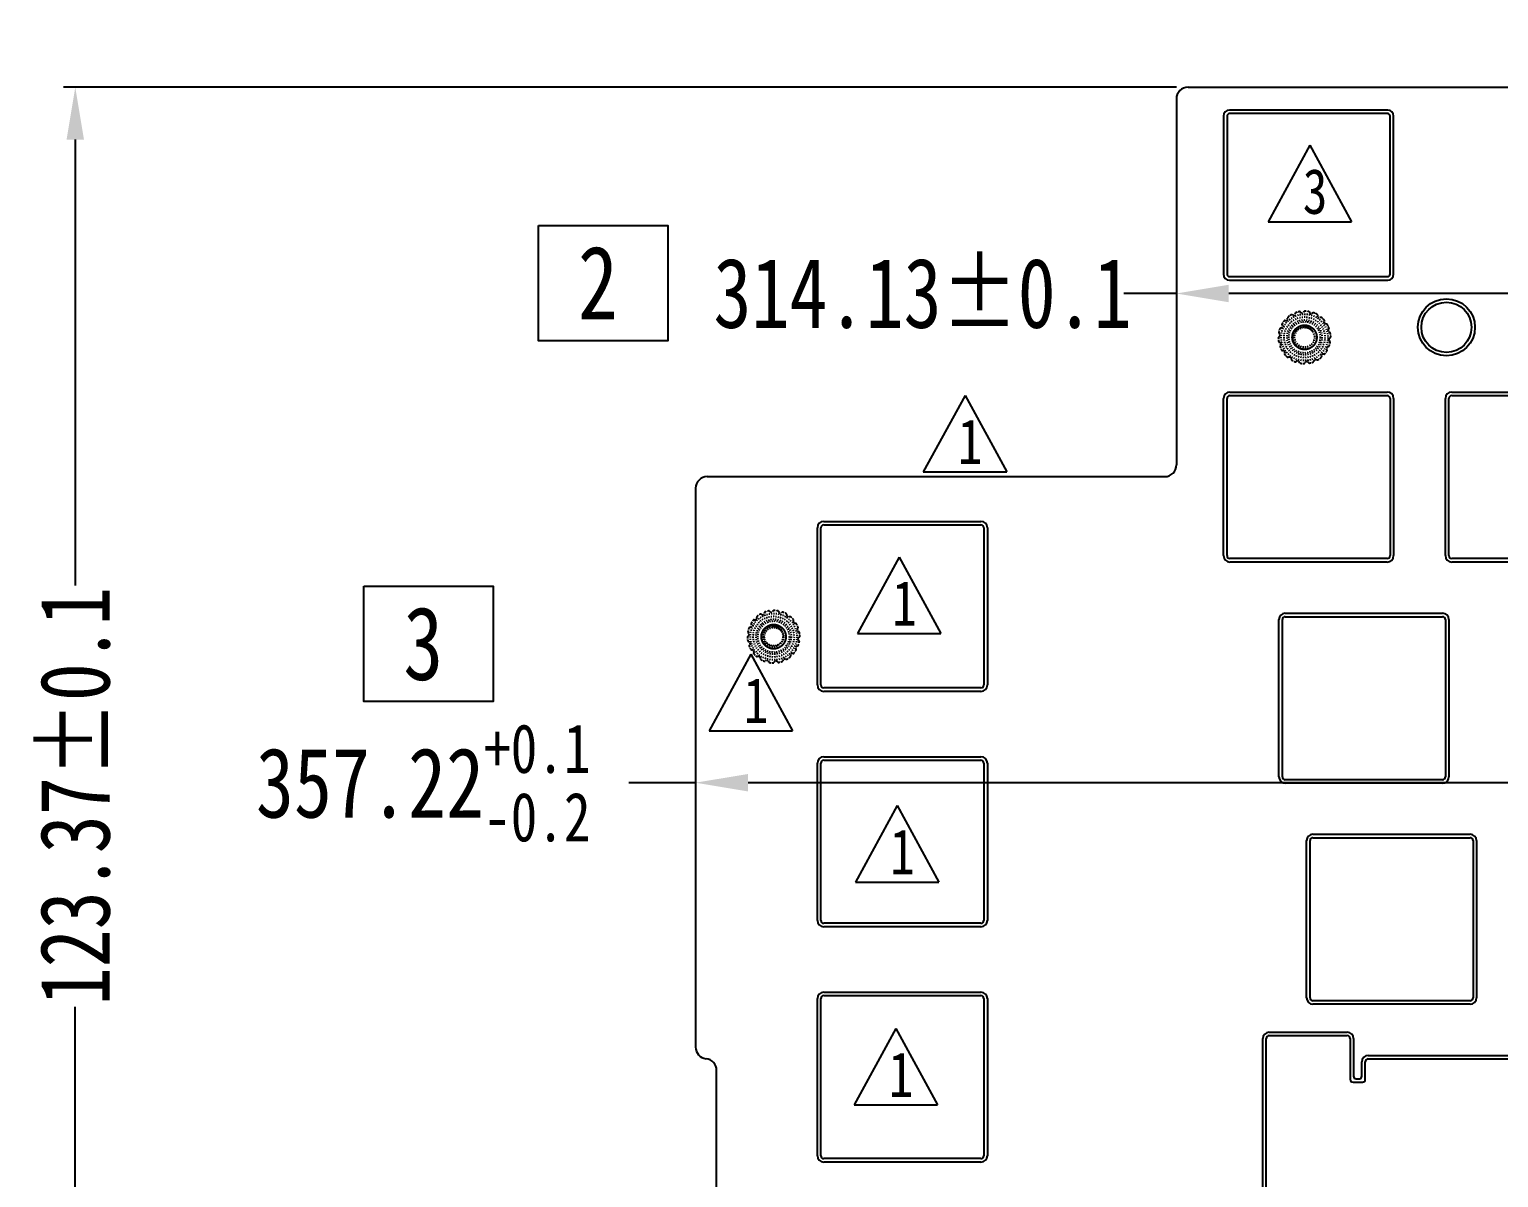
# Model space of a CAD drawing. Header units: inches. Extents: x 87 to 1202, y -45 to 350.
# Drawn here: x 150.3 to 276.5, y 173 to 271.6 of the extents above; entities that cross this region are included whole.
import ezdxf

# ---------------------------------------------------------------- set-up
doc = ezdxf.new("R2010")
doc.units = ezdxf.units.IN
doc.header["$LTSCALE"] = 0.909449
doc.header["$MEASUREMENT"] = 0
doc.header["$PDMODE"] = 3
doc.header["$PDSIZE"] = 0.3125
doc.linetypes.add('HIDDEN', pattern=[0.2, 0.1, -0.1])
doc.linetypes.add('PHANTOM', pattern=[0.8, 0.45, -0.05, 0.1, -0.05, 0.1, -0.05])
doc.layers.get('0').update_dxf_attribs({"linetype": 'CONTINUOUS'})
doc.layers.get('Defpoints').update_dxf_attribs({"linetype": 'CONTINUOUS'})
doc.layers.add('DEFAULT_2', color=8, linetype='HIDDEN')
doc.layers.add('DEFAULT_3', color=7, linetype='PHANTOM')
doc.styles.get("Standard").update_dxf_attribs({"font": 'txt', "width": 0.8})
doc.dimstyles.get("Standard").update_dxf_attribs({"dimtxt": 6, "dimasz": 4.5, "dimexe": 1, "dimexo": 1, "dimgap": 0.09, "dimtad": 0, "dimzin": 1, "dimdsep": 46, "dimtxsty": 'STANDARD', "dimcen": 0.09, "dimclrd": 5, "dimclre": 5, "dimclrt": 1, "dimadec": 0, "dimazin": 0, "dimtp": 0.01, "dimtm": 0.01, "dimtfac": 1, "dimtofl": 0, "dimtmove": 0, "dimatfit": 3, "dimfxl": 1, "dimtolj": 1, "dimtzin": 4, "dimarcsym": 0})

# ---------------------------------------------------------------- blocks, each defined once
blk = doc.blocks.new('*D17')
at = {"layer": 'DEFAULT_3', "color": 3, "linetype": 'ByBlock', "lineweight": -2}
for p, q in [((562.93, 269.85), (562.93, 247.96)), ((248.79, 248.96), (244.29, 248.96)), ((558.43, 248.96), (253.29, 248.96))]:
    blk.add_line(p, q, dxfattribs=at)
at = {"layer": 'DEFAULT_3', "color": 3, "linetype": 'ByBlock'}
for points in [[(253.29, 249.71), (253.29, 248.21), (248.79, 248.96)], [(558.43, 249.71), (558.43, 248.21), (562.93, 248.96)]]:
    blk.add_solid(points, dxfattribs=at)
at = {"layer": 'Defpoints', "color": 0, "linetype": 'ByBlock'}
for p in [(562.93, 270.85), (248.79, 248.96), (562.93, 248.96)]:
    blk.add_point(p, dxfattribs=at)
at = {"layer": 'DEFAULT_3', "color": 3, "linetype": 'ByBlock', "insert": (227, 248.96), "char_height": 6, "attachment_point": 5}
blk.add_mtext('\\A1;314.13%%P0.1', dxfattribs=at)
blk = doc.blocks.new('*D18')
at = {"layer": 'DEFAULT_3', "color": 3, "linetype": 'ByBlock', "lineweight": -2}
for p, q in [((207.51, 206.94), (201.77, 206.94)), ((560.23, 206.94), (212.01, 206.94)), ((207.51, 206.73), (207.51, 205.94)), ((564.73, 206.23), (564.73, 205.94))]:
    blk.add_line(p, q, dxfattribs=at)
at = {"layer": 'DEFAULT_3', "color": 3, "linetype": 'ByBlock'}
for points in [[(212.01, 207.69), (212.01, 206.19), (207.51, 206.94)], [(560.23, 207.69), (560.23, 206.19), (564.73, 206.94)]]:
    blk.add_solid(points, dxfattribs=at)
at = {"layer": 'Defpoints', "color": 0, "linetype": 'ByBlock'}
for p in [(207.51, 207.73), (564.73, 207.23), (564.73, 206.94)]:
    blk.add_point(p, dxfattribs=at)
at = {"layer": 'DEFAULT_3', "color": 3, "linetype": 'ByBlock', "insert": (184.12, 206.94), "char_height": 6, "attachment_point": 5}
blk.add_mtext('\\A1;357.22{\\H0.7x;\\S+0.1^ -0.2;}', dxfattribs=at)
blk = doc.blocks.new('*D20')
at = {"layer": 'DEFAULT_3', "color": 3, "linetype": 'ByBlock', "lineweight": -2}
for p, q in [((248.79, 266.68), (153.24, 266.68)), ((154.24, 262.18), (154.24, 223.87)), ((154.24, 147.81), (154.24, 187.69)), ((249.79, 143.31), (153.24, 143.31))]:
    blk.add_line(p, q, dxfattribs=at)
at = {"layer": 'DEFAULT_3', "color": 3, "linetype": 'ByBlock'}
for points in [[(153.49, 262.18), (154.99, 262.18), (154.24, 266.68)], [(153.49, 147.81), (154.99, 147.81), (154.24, 143.31)]]:
    blk.add_solid(points, dxfattribs=at)
at = {"layer": 'Defpoints', "color": 0, "linetype": 'ByBlock'}
for p in [(249.79, 266.68), (154.24, 143.31), (250.79, 143.31)]:
    blk.add_point(p, dxfattribs=at)
at = {"layer": 'DEFAULT_3', "color": 3, "linetype": 'ByBlock', "insert": (154.24, 205.78), "char_height": 6, "attachment_point": 5, "rotation": 90}
blk.add_mtext('\\A1;123.37%%P0.1', dxfattribs=at)
blk = doc.blocks.new('*D24')
at = {"layer": 'DEFAULT_3', "color": 3, "linetype": 'ByBlock', "lineweight": -2}
for p, q in [((314.93, 283.94), (310.43, 283.94)), ((314.93, 265.16), (314.93, 284.94)), ((324.43, 283.94), (319.43, 283.94)), ((328.93, 265.16), (328.93, 284.94))]:
    blk.add_line(p, q, dxfattribs=at)
at = {"layer": 'DEFAULT_3', "color": 3, "linetype": 'ByBlock'}
for points in [[(319.43, 284.69), (319.43, 283.19), (314.93, 283.94)], [(324.43, 284.69), (324.43, 283.19), (328.93, 283.94)]]:
    blk.add_solid(points, dxfattribs=at)
at = {"layer": 'Defpoints', "color": 0, "linetype": 'ByBlock'}
for p in [(328.93, 283.94), (314.93, 264.16), (328.93, 264.16)]:
    blk.add_point(p, dxfattribs=at)
at = {"layer": 'DEFAULT_3', "color": 3, "linetype": 'ByBlock', "insert": (295.38, 283.94), "char_height": 6, "attachment_point": 5}
blk.add_mtext('\\A1;14.00{\\H0.7x;\\S+0.05^ -0;}', dxfattribs=at)

msp = doc.modelspace()

# ---------------------------------------------------------------- linework, layer by layer
at = {"color": 7, "linetype": 'Continuous'}
for p, q in [((249.794, 266.68), (283.608, 266.68)), ((248.794, 265.68), (248.794, 234.233)), ((252.84, 226.446), (252.84, 239.946)), ((253.14, 226.446), (253.14, 239.946)), ((253.39, 240.496), (266.89, 240.496)), ((253.39, 240.196), (266.89, 240.196)), ((267.14, 239.946), (267.14, 226.446)), ((267.44, 239.946), (267.44, 226.446)), ((271.89, 226.446), (271.89, 239.946)), ((272.19, 226.446), (272.19, 239.946)), ((272.44, 240.496), (285.94, 240.496)), ((272.44, 240.196), (285.94, 240.196)), ((207.507, 232.233), (207.507, 184.227)), ((208.507, 233.233), (247.794, 233.233)), ((217.961, 215.337), (217.961, 228.837)), ((218.261, 215.337), (218.261, 228.837)), ((218.511, 229.387), (232.011, 229.387)), ((218.511, 229.087), (232.011, 229.087)), ((232.261, 228.837), (232.261, 215.337)), ((232.561, 228.837), (232.561, 215.337)), ((266.89, 226.196), (253.39, 226.196)), ((266.89, 225.896), (253.39, 225.896)), ((285.94, 226.196), (272.44, 226.196)), ((285.94, 225.896), (272.44, 225.896)), ((257.59, 207.446), (257.59, 220.946)), ((257.89, 207.446), (257.89, 220.946)), ((258.14, 221.496), (271.64, 221.496)), ((258.14, 221.196), (271.64, 221.196)), ((271.89, 220.946), (271.89, 207.446)), ((272.19, 220.946), (272.19, 207.446)), ((232.011, 215.087), (218.511, 215.087)), ((232.011, 214.787), (218.511, 214.787)), ((217.961, 195.117), (217.961, 208.617)), ((218.261, 195.117), (218.261, 208.617)), ((218.511, 209.167), (232.011, 209.167)), ((218.511, 208.867), (232.011, 208.867)), ((232.261, 208.617), (232.261, 195.117)), ((232.561, 208.617), (232.561, 195.117)), ((271.64, 207.196), (258.14, 207.196)), ((271.64, 206.896), (258.14, 206.896)), ((259.965, 188.461), (259.965, 201.961)), ((260.265, 188.461), (260.265, 201.961)), ((260.515, 202.511), (274.015, 202.511)), ((260.515, 202.211), (274.015, 202.211)), ((274.265, 201.961), (274.265, 188.461)), ((274.565, 201.961), (274.565, 188.461)), ((232.011, 194.867), (218.511, 194.867)), ((232.011, 194.567), (218.511, 194.567)), ((217.961, 174.897), (217.961, 188.397)), ((218.261, 174.897), (218.261, 188.397)), ((218.511, 188.947), (232.011, 188.947)), ((218.511, 188.647), (232.011, 188.647)), ((232.261, 188.397), (232.261, 174.897)), ((232.561, 188.397), (232.561, 174.897)), ((274.015, 188.211), (260.515, 188.211)), ((274.015, 187.911), (260.515, 187.911)), ((256.761, 185.511), (263.461, 185.511)), ((256.211, 167.461), (256.211, 184.961)), ((256.511, 167.461), (256.511, 184.961)), ((256.761, 185.211), (263.461, 185.211)), ((263.711, 184.961), (263.711, 181.461)), ((264.011, 184.961), (264.011, 181.724)), ((264.715, 181.724), (264.715, 182.961)), ((265.015, 181.461), (265.015, 182.961)), ((265.265, 183.511), (278.765, 183.511)), ((265.265, 183.211), (278.765, 183.211)), ((209.307, 147.841), (209.307, 182.237)), ((263.961, 181.211), (264.765, 181.211)), ((264.223, 181.511), (264.503, 181.511)), ((232.011, 174.647), (218.511, 174.647)), ((232.011, 174.347), (218.511, 174.347))]:
    msp.add_line(p, q, dxfattribs=at)
at = {"color": 1, "linetype": 'Continuous'}
for p, q in [((252.84, 264.21), (252.84, 250.61)), ((253.14, 264.21), (253.14, 250.61)), ((266.94, 264.71), (253.34, 264.71)), ((266.94, 264.41), (253.34, 264.41)), ((267.14, 250.61), (267.14, 264.21)), ((267.44, 250.61), (267.44, 264.21)), ((253.34, 250.41), (266.94, 250.41)), ((253.34, 250.11), (266.94, 250.11))]:
    msp.add_line(p, q, dxfattribs=at)
for p, q in [((260.258, 261.707), (256.68, 255.131)), ((260.258, 261.707), (263.837, 255.131)), ((256.68, 255.131), (263.837, 255.131)), ((230.64, 240.209), (227.061, 233.633)), ((230.64, 240.209), (234.218, 233.633)), ((227.061, 233.633), (234.218, 233.633)), ((225, 226.322), (221.421, 219.745)), ((225, 226.322), (228.578, 219.745)), ((221.421, 219.745), (228.578, 219.745)), ((212.251, 217.973), (208.672, 211.397)), ((212.251, 217.973), (215.829, 211.397)), ((208.672, 211.397), (215.829, 211.397)), ((224.814, 204.985), (221.236, 198.409)), ((224.814, 204.985), (228.392, 198.409)), ((221.236, 198.409), (228.392, 198.409)), ((224.691, 185.84), (221.112, 179.264)), ((224.691, 185.84), (228.269, 179.264)), ((221.112, 179.264), (228.269, 179.264))]:
    msp.add_line(p, q)
for points in [[(194.016, 254.8), (205.109, 254.8), (205.109, 244.905), (194.016, 244.905)], [(179.026, 223.816), (190.119, 223.816), (190.119, 213.921), (179.026, 213.921)]]:
    msp.add_lwpolyline(points, close=True)
at = {"color": 7, "linetype": 'Continuous'}
for radius in [2.45, 2.15]:
    msp.add_circle((271.976, 246.057), radius, dxfattribs=at)
for centre, radius, start, end in [((249.794, 265.68), 1, 90, 180), ((253.39, 239.946), 0.55, 90, 180), ((253.39, 239.946), 0.25, 90, 180), ((266.89, 239.946), 0.55, 0, 90), ((266.89, 239.946), 0.25, 0, 90), ((272.44, 239.946), 0.55, 90, 180), ((272.44, 239.946), 0.25, 90, 180), ((247.794, 234.233), 1, 270, 0), ((208.507, 232.233), 1, 90, 180), ((218.511, 228.837), 0.55, 90, 180), ((218.511, 228.837), 0.25, 90, 180), ((232.011, 228.837), 0.55, 0, 90), ((232.011, 228.837), 0.25, 0, 90), ((253.39, 226.446), 0.55, 180, 270), ((253.39, 226.446), 0.25, 180, 270), ((266.89, 226.446), 0.55, 270, 0), ((266.89, 226.446), 0.25, 270, 0), ((272.44, 226.446), 0.55, 180, 270), ((272.44, 226.446), 0.25, 180, 270), ((258.14, 220.946), 0.55, 90, 180), ((258.14, 220.946), 0.25, 90, 180), ((271.64, 220.946), 0.55, 0, 90), ((271.64, 220.946), 0.25, 0, 90), ((218.511, 215.337), 0.55, 180, 270), ((218.511, 215.337), 0.25, 180, 270), ((232.011, 215.337), 0.55, 270, 0), ((232.011, 215.337), 0.25, 270, 0), ((218.511, 208.617), 0.55, 90, 180), ((218.511, 208.617), 0.25, 90, 180), ((232.011, 208.617), 0.55, 0, 90), ((232.011, 208.617), 0.25, 0, 90), ((258.14, 207.446), 0.55, 180, 270), ((258.14, 207.446), 0.25, 180, 270), ((271.64, 207.446), 0.55, 270, 0), ((271.64, 207.446), 0.25, 270, 0), ((260.515, 201.961), 0.55, 90, 180), ((260.515, 201.961), 0.25, 90, 180), ((274.015, 201.961), 0.55, 0, 90), ((274.015, 201.961), 0.25, 0, 90), ((218.511, 195.117), 0.55, 180, 270), ((218.511, 195.117), 0.25, 180, 270), ((232.011, 195.117), 0.55, 270, 0), ((232.011, 195.117), 0.25, 270, 0), ((218.511, 188.397), 0.55, 90, 180), ((218.511, 188.397), 0.25, 90, 180), ((232.011, 188.397), 0.55, 0, 90), ((232.011, 188.397), 0.25, 0, 90), ((260.515, 188.461), 0.55, 180, 270), ((260.515, 188.461), 0.25, 180, 270), ((274.015, 188.461), 0.55, 270, 0), ((274.015, 188.461), 0.25, 270, 0), ((256.761, 184.961), 0.55, 90, 180), ((263.461, 184.961), 0.55, 0, 90), ((208.507, 184.227), 1, 180, 264.26083), ((256.761, 184.961), 0.25, 90, 180), ((263.461, 184.961), 0.25, 0, 90), ((208.307, 182.237), 1, 0, 84.26083), ((265.265, 182.961), 0.55, 90, 180), ((265.265, 182.961), 0.25, 90, 180), ((263.961, 181.461), 0.25, 180, 270), ((264.765, 181.461), 0.25, 270, 0), ((218.511, 174.897), 0.55, 180, 270), ((218.511, 174.897), 0.25, 180, 270), ((232.011, 174.897), 0.55, 270, 0), ((232.011, 174.897), 0.25, 270, 0)]:
    msp.add_arc(centre, radius, start, end, dxfattribs=at)
at = {"color": 1, "linetype": 'Continuous'}
for centre, radius, start, end in [((253.34, 264.21), 0.5, 90, 180), ((253.34, 264.21), 0.2, 90, 180), ((266.94, 264.21), 0.5, 0, 90), ((266.94, 264.21), 0.2, 0, 90), ((253.34, 250.61), 0.5, 180, 270), ((253.34, 250.61), 0.2, 180, 270), ((266.94, 250.61), 0.5, 270, 0), ((266.94, 250.61), 0.2, 270, 0)]:
    msp.add_arc(centre, radius, start, end, dxfattribs=at)
at = {"color": 7, "linetype": 'Continuous'}
for centre, major_axis in [((264.435, 181.936), (-0.367, -0.367)), ((264.291, 181.936), (0.367, -0.367))]:
    msp.add_ellipse(centre, major_axis=major_axis, ratio=0.5773503, start_param=5.7595865, end_param=6.8067841, dxfattribs=at)
at = {"layer": 'DEFAULT_2', "color": 8, "linetype": 'HIDDEN'}
for p, q in [((259.54, 247.3), (259.433, 247.388)), ((259.764, 247.411), (259.679, 247.313)), ((260.275, 247.26), (260.205, 247.379)), ((260.523, 247.288), (260.41, 247.224)), ((257.845, 246.028), (257.716, 245.98)), ((257.861, 246.277), (257.904, 246.155)), ((258.117, 246.643), (258.247, 246.645)), ((258.346, 246.744), (258.347, 246.873)), ((258.836, 247.087), (258.706, 247.132)), ((259.008, 247.267), (258.962, 247.146)), ((259.794, 246.046), (259.794, 246.244)), ((260.952, 246.972), (260.926, 247.107)), ((261.194, 246.912), (261.066, 246.891)), ((261.489, 246.469), (261.511, 246.604)), ((261.697, 246.33), (261.569, 246.354)), ((257.678, 245.311), (257.574, 245.222)), ((257.608, 245.551), (257.69, 245.451)), ((257.73, 244.716), (257.618, 244.782)), ((261.822, 245.812), (261.889, 245.932)), ((261.97, 245.611), (261.858, 245.677)), ((261.898, 244.942), (261.98, 244.842)), ((261.91, 245.081), (262.015, 245.171)), ((257.766, 244.581), (257.699, 244.461)), ((258.019, 244.039), (257.891, 244.063)), ((258.099, 243.924), (258.077, 243.789)), ((258.522, 243.501), (258.394, 243.48)), ((261.242, 243.649), (261.241, 243.519)), ((261.471, 243.75), (261.341, 243.748)), ((261.684, 244.238), (261.727, 244.115)), ((261.743, 244.364), (261.872, 244.413)), ((258.636, 243.421), (258.662, 243.286)), ((259.178, 243.168), (259.065, 243.105)), ((259.313, 243.132), (259.383, 243.014)), ((259.909, 243.08), (259.824, 242.982)), ((260.048, 243.092), (260.155, 243.005)), ((260.626, 243.247), (260.58, 243.126)), ((260.753, 243.306), (260.882, 243.261)), ((212.53, 220.93), (212.66, 220.932)), ((212.759, 221.03), (212.761, 221.16)), ((213.249, 221.373), (213.119, 221.419)), ((213.421, 221.554), (213.376, 221.433)), ((213.953, 221.587), (213.847, 221.674)), ((214.177, 221.698), (214.092, 221.599)), ((214.688, 221.547), (214.618, 221.666)), ((214.936, 221.575), (214.823, 221.511)), ((215.365, 221.258), (215.34, 221.394)), ((215.608, 221.199), (215.48, 221.178)), ((215.902, 220.755), (215.925, 220.891)), ((212.091, 219.598), (211.987, 219.509)), ((212.021, 219.838), (212.103, 219.737)), ((212.258, 220.315), (212.129, 220.267)), ((212.274, 220.564), (212.317, 220.442)), ((214.207, 220.333), (214.207, 220.531)), ((216.11, 220.617), (215.983, 220.641)), ((216.235, 220.099), (216.303, 220.219)), ((216.383, 219.898), (216.271, 219.964)), ((212.143, 219.003), (212.032, 219.069)), ((212.179, 218.868), (212.112, 218.748)), ((212.432, 218.326), (212.305, 218.35)), ((216.098, 218.525), (216.141, 218.402)), ((216.157, 218.651), (216.285, 218.7)), ((216.311, 219.229), (216.394, 219.129)), ((216.324, 219.368), (216.428, 219.458)), ((212.512, 218.211), (212.49, 218.075)), ((212.935, 217.788), (212.807, 217.767)), ((213.05, 217.708), (213.075, 217.573)), ((213.592, 217.455), (213.478, 217.392)), ((213.727, 217.419), (213.797, 217.301)), ((214.322, 217.367), (214.238, 217.269)), ((214.462, 217.379), (214.568, 217.292)), ((215.039, 217.534), (214.993, 217.412)), ((215.166, 217.593), (215.296, 217.548)), ((215.656, 217.936), (215.654, 217.806)), ((215.884, 218.036), (215.755, 218.035))]:
    msp.add_line(p, q, dxfattribs=at)
for centre, radius in [((259.794, 245.196), 2), ((259.794, 245.196), 1.75), ((259.794, 245.196), 1.5), ((259.794, 245.196), 1.35), ((259.794, 245.196), 0.85), ((214.207, 219.483), 2), ((214.207, 219.483), 1.75), ((214.207, 219.483), 1.5), ((214.207, 219.483), 1.5), ((214.207, 219.483), 1.35), ((214.207, 219.483), 0.85), ((214.207, 219.483), 0.8)]:
    msp.add_circle(centre, radius, dxfattribs=at)
for centre, radius, start, end in [((259.102, 247.232), 0.1, 108.78772, 159.31073), ((259.794, 245.196), 2.25, 101.21228, 108.78772), ((259.376, 247.305), 0.1, 50.68927, 101.21228), ((259.603, 247.378), 0.1, 230.68927, 319.31073), ((259.84, 247.346), 0.1, 88.78772, 139.31073), ((259.794, 245.196), 2.25, 81.21228, 88.78772), ((260.122, 247.321), 0.1, 30.68927, 81.21228), ((260.572, 247.201), 0.1, 68.78772, 119.31073), ((259.794, 245.196), 2.25, 61.21228, 68.78772), ((257.809, 246.122), 0.1, 290.68927, 19.31073), ((257.955, 246.311), 0.1, 148.78772, 199.31073), ((259.794, 245.196), 2.25, 141.21228, 148.78772), ((258.118, 246.543), 0.1, 90.68927, 141.21228), ((258.246, 246.745), 0.1, 270.68927, 359.31073), ((258.447, 246.872), 0.1, 128.78772, 179.31073), ((259.794, 245.196), 2.25, 121.21228, 128.78772), ((258.68, 247.035), 0.1, 70.68927, 121.21228), ((258.869, 247.181), 0.1, 250.68927, 339.31073), ((260.361, 247.312), 0.1, 210.68927, 299.31073), ((260.829, 247.081), 0.1, 10.68927, 61.21228), ((261.05, 246.99), 0.1, 190.68927, 279.31073), ((261.211, 246.814), 0.1, 48.78772, 99.31073), ((259.794, 245.196), 2.25, 41.21228, 48.78772), ((261.411, 246.613), 0.1, 350.68927, 41.21228), ((261.588, 246.452), 0.1, 170.68927, 259.31073), ((261.678, 246.232), 0.1, 28.78772, 79.31073), ((259.794, 245.196), 2.25, 21.21228, 28.78772), ((257.645, 245.151), 0.1, 130.68927, 181.21228), ((259.794, 245.196), 2.25, 181.21228, 188.78772), ((257.669, 244.868), 0.1, 188.78772, 239.31073), ((257.685, 245.614), 0.1, 168.78772, 219.31073), ((259.794, 245.196), 2.25, 161.21228, 168.78772), ((257.759, 245.889), 0.1, 110.68927, 161.21228), ((257.613, 245.387), 0.1, 310.68927, 39.31073), ((261.909, 245.763), 0.1, 150.68927, 239.31073), ((261.975, 245.006), 0.1, 130.68927, 219.31073), ((261.798, 245.974), 0.1, 330.68927, 21.21228), ((259.794, 245.196), 2.25, 341.21228, 348.78772), ((261.919, 245.525), 0.1, 8.78772, 59.31073), ((261.903, 244.778), 0.1, 348.78772, 39.31073), ((261.944, 245.242), 0.1, 310.68927, 1.21228), ((259.794, 245.196), 2.25, 1.21228, 8.78772), ((257.79, 244.418), 0.1, 150.68927, 201.21228), ((259.794, 245.196), 2.25, 201.21228, 208.78772), ((257.679, 244.63), 0.1, 330.68927, 59.31073), ((257.91, 244.161), 0.1, 208.78772, 259.31073), ((258, 243.94), 0.1, 350.68927, 79.31073), ((258.177, 243.78), 0.1, 170.68927, 221.21228), ((259.794, 245.196), 2.25, 221.21228, 228.78772), ((258.377, 243.579), 0.1, 228.78772, 279.31073), ((258.538, 243.403), 0.1, 10.68927, 99.31073), ((261.141, 243.521), 0.1, 308.78772, 359.31073), ((261.342, 243.648), 0.1, 90.68927, 179.31073), ((261.47, 243.85), 0.1, 270.68927, 321.21228), ((259.794, 245.196), 2.25, 321.21228, 328.78772), ((261.779, 244.271), 0.1, 110.68927, 199.31073), ((261.633, 244.082), 0.1, 328.78772, 19.31073), ((261.829, 244.504), 0.1, 290.68927, 341.21228), ((258.759, 243.312), 0.1, 190.68927, 241.21228), ((259.794, 245.196), 2.25, 241.21228, 248.78772), ((259.016, 243.192), 0.1, 248.78772, 299.31073), ((259.227, 243.081), 0.1, 30.68927, 119.31073), ((259.466, 243.072), 0.1, 210.68927, 261.21228), ((259.794, 245.196), 2.25, 261.21228, 268.78772), ((259.749, 243.047), 0.1, 268.78772, 319.31073), ((259.985, 243.015), 0.1, 50.68927, 139.31073), ((260.212, 243.087), 0.1, 230.68927, 281.21228), ((259.794, 245.196), 2.25, 281.21228, 288.78772), ((260.486, 243.161), 0.1, 288.78772, 339.31073), ((260.719, 243.212), 0.1, 70.68927, 159.31073), ((260.908, 243.358), 0.1, 250.68927, 301.21228), ((259.794, 245.196), 2.25, 301.21228, 308.78772), ((214.207, 219.483), 2.25, 141.21228, 148.78772), ((212.532, 220.83), 0.1, 90.68927, 141.21228), ((212.659, 221.032), 0.1, 270.68927, 359.31073), ((212.861, 221.159), 0.1, 128.78772, 179.31073), ((214.207, 219.483), 2.25, 121.21228, 128.78772), ((213.093, 221.322), 0.1, 70.68927, 121.21228), ((213.282, 221.468), 0.1, 250.68927, 339.31073), ((213.515, 221.519), 0.1, 108.78772, 159.31073), ((214.207, 219.483), 2.25, 101.21228, 108.78772), ((213.789, 221.592), 0.1, 50.68927, 101.21228), ((214.017, 221.665), 0.1, 230.68927, 319.31073), ((214.253, 221.633), 0.1, 88.78772, 139.31073), ((214.207, 219.483), 2.25, 81.21228, 88.78772), ((214.536, 221.608), 0.1, 30.68927, 81.21228), ((214.774, 221.598), 0.1, 210.68927, 299.31073), ((214.985, 221.488), 0.1, 68.78772, 119.31073), ((214.207, 219.483), 2.25, 61.21228, 68.78772), ((215.243, 221.368), 0.1, 10.68927, 61.21228), ((215.463, 221.277), 0.1, 190.68927, 279.31073), ((215.624, 221.101), 0.1, 48.78772, 99.31073), ((214.207, 219.483), 2.25, 41.21228, 48.78772), ((215.825, 220.9), 0.1, 350.68927, 41.21228), ((212.098, 219.901), 0.1, 168.78772, 219.31073), ((214.207, 219.483), 2.25, 161.21228, 168.78772), ((212.172, 220.176), 0.1, 110.68927, 161.21228), ((212.026, 219.674), 0.1, 310.68927, 39.31073), ((212.223, 220.409), 0.1, 290.68927, 19.31073), ((212.369, 220.597), 0.1, 148.78772, 199.31073), ((216.001, 220.739), 0.1, 170.68927, 259.31073), ((216.092, 220.519), 0.1, 28.78772, 79.31073), ((214.207, 219.483), 2.25, 21.21228, 28.78772), ((216.323, 220.05), 0.1, 150.68927, 239.31073), ((216.212, 220.261), 0.1, 330.68927, 21.21228), ((216.332, 219.812), 0.1, 8.78772, 59.31073), ((216.357, 219.529), 0.1, 310.68927, 1.21228), ((214.207, 219.483), 2.25, 1.21228, 8.78772), ((212.058, 219.438), 0.1, 130.68927, 181.21228), ((214.207, 219.483), 2.25, 181.21228, 188.78772), ((212.083, 219.155), 0.1, 188.78772, 239.31073), ((212.203, 218.705), 0.1, 150.68927, 201.21228), ((214.207, 219.483), 2.25, 201.21228, 208.78772), ((212.092, 218.917), 0.1, 330.68927, 59.31073), ((212.323, 218.448), 0.1, 208.78772, 259.31073), ((212.414, 218.227), 0.1, 350.68927, 79.31073), ((214.207, 219.483), 2.25, 321.21228, 328.78772), ((216.192, 218.558), 0.1, 110.68927, 199.31073), ((216.046, 218.369), 0.1, 328.78772, 19.31073), ((216.243, 218.791), 0.1, 290.68927, 341.21228), ((216.389, 219.292), 0.1, 130.68927, 219.31073), ((214.207, 219.483), 2.25, 341.21228, 348.78772), ((216.316, 219.065), 0.1, 348.78772, 39.31073), ((212.59, 218.067), 0.1, 170.68927, 221.21228), ((214.207, 219.483), 2.25, 221.21228, 228.78772), ((212.791, 217.866), 0.1, 228.78772, 279.31073), ((212.951, 217.69), 0.1, 10.68927, 99.31073), ((213.172, 217.599), 0.1, 190.68927, 241.21228), ((214.207, 219.483), 2.25, 241.21228, 248.78772), ((213.429, 217.479), 0.1, 248.78772, 299.31073), ((213.641, 217.368), 0.1, 30.68927, 119.31073), ((213.879, 217.359), 0.1, 210.68927, 261.21228), ((214.207, 219.483), 2.25, 261.21228, 268.78772), ((214.162, 217.334), 0.1, 268.78772, 319.31073), ((214.398, 217.302), 0.1, 50.68927, 139.31073), ((214.625, 217.374), 0.1, 230.68927, 281.21228), ((214.207, 219.483), 2.25, 281.21228, 288.78772), ((214.9, 217.448), 0.1, 288.78772, 339.31073), ((215.133, 217.499), 0.1, 70.68927, 159.31073), ((215.322, 217.644), 0.1, 250.68927, 301.21228), ((214.207, 219.483), 2.25, 301.21228, 308.78772), ((215.554, 217.807), 0.1, 308.78772, 359.31073), ((215.756, 217.935), 0.1, 90.68927, 179.31073), ((215.883, 218.136), 0.1, 270.68927, 321.21228)]:
    msp.add_arc(centre, radius, start, end, dxfattribs=at)
for points, knots in [([(259.794, 246.244), (259.89, 246.244), (260.083, 246.217), (260.349, 246.1), (260.575, 245.915), (260.74, 245.675), (260.836, 245.4), (260.851, 245.109), (260.788, 244.824), (260.649, 244.569), (260.446, 244.359), (260.193, 244.214), (259.958, 244.154), (259.765, 244.146), (259.574, 244.165), (259.388, 244.222), (259.219, 244.316), (259.104, 244.404), (259.002, 244.506), (258.914, 244.621), (258.844, 244.748), (258.791, 244.882), (258.758, 245.023), (258.744, 245.167), (258.749, 245.312), (258.775, 245.454), (258.821, 245.591), (258.884, 245.721), (258.964, 245.842), (259.061, 245.949), (259.171, 246.043), (259.294, 246.12), (259.425, 246.18), (259.61, 246.235), (259.804, 246.251), (259.995, 246.228), (260.181, 246.178), (260.355, 246.09), (260.505, 245.97), (260.638, 245.83), (260.765, 245.623), (260.845, 245.343), (260.844, 245.051), (260.741, 244.679), (260.423, 244.291), (259.947, 244.129), (259.563, 244.161), (259.29, 244.263), (259.055, 244.436), (258.905, 244.627), (258.821, 244.8), (258.761, 244.983), (258.739, 245.177), (258.757, 245.369), (258.802, 245.556), (258.885, 245.732), (259.001, 245.886), (259.103, 245.988), (259.219, 246.075), (259.345, 246.146), (259.479, 246.199), (259.62, 246.233), (259.764, 246.247), (259.909, 246.241), (260.051, 246.215), (260.189, 246.17), (260.318, 246.107), (260.439, 246.026), (260.547, 245.93), (260.64, 245.82), (260.718, 245.697), (260.778, 245.566), (260.819, 245.427), (260.849, 245.237), (260.835, 244.994), (260.741, 244.718), (260.575, 244.479), (260.351, 244.293), (260.084, 244.176), (259.795, 244.135), (259.507, 244.176), (259.239, 244.292), (259.015, 244.477), (258.848, 244.716), (258.754, 244.992), (258.736, 245.283), (258.779, 245.473), (258.813, 245.562)], [0, 0, 0, 0, 0.0156207, 0.0312417, 0.0468618, 0.0624828, 0.0781031, 0.0937235, 0.1093442, 0.1249647, 0.1405859, 0.1562066, 0.1718275, 0.1796564, 0.187485, 0.2031064, 0.2109353, 0.2187644, 0.2265933, 0.2344223, 0.2422506, 0.2500798, 0.2579085, 0.2657376, 0.273566, 0.2813951, 0.2892239, 0.2970531, 0.304882, 0.3127109, 0.3205401, 0.328369, 0.3361983, 0.3440269, 0.3596489, 0.3674779, 0.3753061, 0.3909275, 0.3987563, 0.4065849, 0.422206, 0.4378259, 0.4534474, 0.4690682, 0.5000189, 0.5309693, 0.5465897, 0.5622108, 0.5778305, 0.5934519, 0.6012804, 0.6091092, 0.6247304, 0.6325586, 0.6403878, 0.6560103, 0.6638391, 0.6716685, 0.6794976, 0.6873268, 0.6951557, 0.7029845, 0.7108136, 0.7186426, 0.7264716, 0.7343, 0.7421292, 0.7499578, 0.7577868, 0.765615, 0.7734441, 0.7812731, 0.7891022, 0.7969311, 0.8125525, 0.8281721, 0.8437932, 0.8594143, 0.8750359, 0.8906567, 0.9062774, 0.9218976, 0.9375176, 0.9531382, 0.968758, 0.9843791, 1, 1, 1, 1]), ([(259.108, 244.405), (259.036, 244.468), (258.907, 244.614), (258.803, 244.834), (258.758, 245.021), (258.739, 245.212), (258.765, 245.454), (258.874, 245.725), (259.053, 245.954), (259.286, 246.128), (259.559, 246.23), (259.85, 246.256), (260.136, 246.2), (260.396, 246.07), (260.611, 245.873), (260.739, 245.666), (260.805, 245.485), (260.834, 245.344), (260.845, 245.199), (260.835, 245.055), (260.806, 244.913), (260.741, 244.732), (260.64, 244.566), (260.508, 244.425), (260.395, 244.335), (260.271, 244.26), (260.138, 244.203), (259.998, 244.165), (259.855, 244.147), (259.71, 244.149), (259.567, 244.17), (259.428, 244.211), (259.253, 244.29), (259.096, 244.406), (258.967, 244.548), (258.859, 244.708), (258.785, 244.888), (258.75, 245.078), (258.741, 245.27), (258.781, 245.51), (258.883, 245.73), (259, 245.884), (259.135, 246.021), (259.338, 246.155), (259.616, 246.242), (259.907, 246.252), (260.19, 246.18), (260.443, 246.036), (260.613, 245.862), (260.716, 245.699), (260.797, 245.525), (260.851, 245.287), (260.838, 245.045), (260.789, 244.858), (260.714, 244.681), (260.604, 244.52), (260.465, 244.387), (260.308, 244.275), (260.13, 244.196), (259.942, 244.156), (259.798, 244.146), (259.653, 244.155), (259.511, 244.184), (259.375, 244.232), (259.247, 244.299), (259.129, 244.383), (259.023, 244.482), (258.932, 244.595), (258.833, 244.76), (258.77, 244.944), (258.745, 245.135), (258.746, 245.28), (258.768, 245.423), (258.809, 245.561), (258.868, 245.693), (258.971, 245.856), (259.106, 245.996), (259.265, 246.105), (259.438, 246.19), (259.674, 246.25), (259.965, 246.244), (260.243, 246.157), (260.488, 245.999), (260.68, 245.78), (260.806, 245.517), (260.854, 245.23), (260.829, 244.988), (260.769, 244.804), (260.685, 244.631), (260.537, 244.439), (260.38, 244.323), (260.296, 244.277)], [0, 0, 0, 0, 0.0156096, 0.031221, 0.0390447, 0.0468683, 0.0624787, 0.0780888, 0.0936992, 0.1093098, 0.1249201, 0.1405311, 0.156141, 0.1717516, 0.1873612, 0.2029723, 0.210796, 0.2186198, 0.2264437, 0.2342675, 0.242091, 0.2499147, 0.2655261, 0.2733497, 0.2811733, 0.2889973, 0.2968212, 0.3046448, 0.3124685, 0.3202923, 0.3281163, 0.33594, 0.3437638, 0.3593756, 0.3671993, 0.3750228, 0.390634, 0.3984577, 0.4062812, 0.4218922, 0.437502, 0.4453257, 0.4531497, 0.4687598, 0.4843705, 0.499981, 0.5155915, 0.5312022, 0.5468126, 0.5546364, 0.5624603, 0.57807, 0.5936809, 0.6015045, 0.6093282, 0.6249393, 0.632763, 0.6405865, 0.6561984, 0.6640219, 0.6718457, 0.6796696, 0.6874935, 0.6953171, 0.7031409, 0.7109647, 0.7187886, 0.7266122, 0.7344359, 0.7500473, 0.7578711, 0.7656947, 0.7735183, 0.7813423, 0.7891661, 0.7969897, 0.8126009, 0.8204246, 0.8282482, 0.8438586, 0.8594686, 0.8750795, 0.8906898, 0.9063003, 0.9219107, 0.937521, 0.9531313, 0.9609552, 0.9687788, 0.9843901, 1, 1, 1, 1]), ([(258.813, 245.562), (258.846, 245.652), (258.938, 245.824), (259.142, 246.032), (259.393, 246.179), (259.676, 246.25), (259.967, 246.243), (260.245, 246.156), (260.49, 245.998), (260.681, 245.778), (260.806, 245.515), (260.854, 245.227), (260.828, 244.985), (260.768, 244.802), (260.684, 244.629), (260.564, 244.475), (260.418, 244.35), (260.295, 244.273), (260.164, 244.213), (260.025, 244.171), (259.882, 244.149), (259.738, 244.147), (259.594, 244.165), (259.454, 244.202), (259.321, 244.258), (259.197, 244.332), (259.084, 244.422), (258.984, 244.527), (258.9, 244.645), (258.832, 244.773), (258.784, 244.909), (258.753, 245.05), (258.743, 245.195), (258.756, 245.387), (258.809, 245.574), (258.898, 245.745), (259.009, 245.902), (259.153, 246.034), (259.318, 246.133), (259.495, 246.208), (259.734, 246.255), (260.024, 246.232), (260.297, 246.13), (260.609, 245.903), (260.863, 245.469), (260.848, 244.967), (260.683, 244.618), (260.493, 244.397), (260.249, 244.238), (260.017, 244.165), (259.825, 244.146), (259.633, 244.154), (259.444, 244.201), (259.27, 244.285), (259.111, 244.393), (258.974, 244.532), (258.871, 244.694), (258.811, 244.826), (258.769, 244.964), (258.747, 245.107), (258.745, 245.252), (258.762, 245.396), (258.8, 245.535), (258.855, 245.669), (258.929, 245.793), (259.019, 245.906), (259.124, 246.006), (259.242, 246.09), (259.37, 246.158), (259.506, 246.207), (259.647, 246.237), (259.792, 246.247), (259.936, 246.238), (260.125, 246.199), (260.347, 246.101), (260.573, 245.917), (260.739, 245.677), (260.835, 245.402), (260.851, 245.111), (260.789, 244.827), (260.65, 244.57), (260.448, 244.36), (260.195, 244.215), (259.913, 244.142), (259.622, 244.15), (259.344, 244.236), (259.181, 244.342), (259.108, 244.405)], [0, 0, 0, 0, 0.0156206, 0.0312417, 0.0468618, 0.0624828, 0.0781032, 0.0937235, 0.1093442, 0.1249647, 0.140586, 0.1562066, 0.1718275, 0.1796564, 0.187485, 0.2031065, 0.2109353, 0.2187644, 0.2265933, 0.2344223, 0.2422506, 0.2500798, 0.2579085, 0.2657376, 0.2735661, 0.2813951, 0.289224, 0.2970531, 0.304882, 0.3127109, 0.3205401, 0.3283691, 0.3361983, 0.3440269, 0.359649, 0.367478, 0.3753061, 0.3909275, 0.3987563, 0.4065849, 0.4222061, 0.437826, 0.4534474, 0.4690682, 0.500019, 0.5309693, 0.5465897, 0.5622108, 0.5778305, 0.5934519, 0.6012804, 0.6091092, 0.6247304, 0.6325587, 0.6403878, 0.6560103, 0.6638391, 0.6716686, 0.6794976, 0.6873268, 0.6951557, 0.7029845, 0.7108136, 0.7186426, 0.7264716, 0.7343, 0.7421292, 0.7499578, 0.7577868, 0.765615, 0.7734441, 0.7812731, 0.7891022, 0.7969312, 0.8125525, 0.8281721, 0.8437932, 0.8594143, 0.8750359, 0.8906567, 0.9062774, 0.9218976, 0.9375176, 0.9531382, 0.968758, 0.9843791, 1, 1, 1, 1]), ([(260.296, 244.277), (260.214, 244.236), (260.039, 244.176), (259.763, 244.157), (259.536, 244.204), (259.368, 244.276), (259.21, 244.369), (259.041, 244.527), (258.919, 244.724), (258.858, 244.896), (258.822, 245.076), (258.824, 245.261), (258.864, 245.44), (258.914, 245.568), (258.982, 245.688), (259.066, 245.797), (259.165, 245.893), (259.277, 245.973), (259.4, 246.035), (259.53, 246.079), (259.666, 246.103), (259.803, 246.106), (259.94, 246.089), (260.072, 246.051), (260.197, 245.993), (260.349, 245.891), (260.444, 245.789), (260.495, 245.713)], [0, 0, 0, 0, 0.0624553, 0.1248968, 0.1873396, 0.218634, 0.2499241, 0.3123536, 0.3747813, 0.4060674, 0.4373525, 0.4997669, 0.5310491, 0.5623321, 0.5936153, 0.6248968, 0.6561756, 0.6874524, 0.7187309, 0.7500095, 0.7812895, 0.8125666, 0.8438407, 0.8751133, 0.9063832, 0.9376526, 1, 1, 1, 1]), ([(260.495, 245.713), (260.455, 245.764), (260.364, 245.858), (260.199, 245.964), (260.015, 246.03), (259.885, 246.046), (259.82, 246.046)], [0, 0, 0, 0, 0.2500181, 0.5000116, 0.7499864, 1, 1, 1, 1]), ([(214.207, 220.531), (214.303, 220.531), (214.496, 220.504), (214.763, 220.387), (214.988, 220.202), (215.154, 219.962), (215.249, 219.687), (215.264, 219.396), (215.201, 219.111), (215.062, 218.855), (214.859, 218.646), (214.607, 218.501), (214.371, 218.441), (214.179, 218.433), (213.987, 218.452), (213.801, 218.509), (213.633, 218.603), (213.518, 218.691), (213.415, 218.793), (213.328, 218.908), (213.257, 219.034), (213.205, 219.169), (213.171, 219.31), (213.157, 219.454), (213.163, 219.599), (213.189, 219.741), (213.234, 219.878), (213.297, 220.008), (213.378, 220.128), (213.474, 220.236), (213.585, 220.33), (213.707, 220.407), (213.838, 220.467), (214.023, 220.522), (214.217, 220.538), (214.408, 220.515), (214.594, 220.465), (214.768, 220.377), (214.919, 220.257), (215.051, 220.117), (215.178, 219.91), (215.258, 219.63), (215.258, 219.338), (215.154, 218.966), (214.836, 218.577), (214.361, 218.415), (213.976, 218.448), (213.703, 218.55), (213.468, 218.723), (213.319, 218.914), (213.234, 219.087), (213.174, 219.27), (213.152, 219.464), (213.171, 219.655), (213.216, 219.843), (213.298, 220.019), (213.414, 220.173), (213.517, 220.275), (213.632, 220.362), (213.758, 220.433), (213.893, 220.486), (214.034, 220.52), (214.178, 220.533), (214.322, 220.528), (214.464, 220.502), (214.602, 220.457), (214.732, 220.394), (214.852, 220.313), (214.96, 220.217), (215.054, 220.106), (215.131, 219.984), (215.191, 219.853), (215.233, 219.714), (215.262, 219.524), (215.249, 219.281), (215.155, 219.005), (214.988, 218.766), (214.764, 218.58), (214.497, 218.463), (214.209, 218.422), (213.92, 218.463), (213.653, 218.579), (213.428, 218.764), (213.261, 219.003), (213.167, 219.279), (213.15, 219.569), (213.192, 219.759), (213.226, 219.849)], [0, 0, 0, 0, 0.0156207, 0.0312417, 0.0468618, 0.0624828, 0.0781031, 0.0937235, 0.1093442, 0.1249647, 0.1405859, 0.1562066, 0.1718275, 0.1796564, 0.187485, 0.2031064, 0.2109353, 0.2187644, 0.2265933, 0.2344223, 0.2422506, 0.2500798, 0.2579085, 0.2657376, 0.273566, 0.2813951, 0.2892239, 0.2970531, 0.304882, 0.3127109, 0.3205401, 0.328369, 0.3361983, 0.3440269, 0.3596489, 0.3674779, 0.3753061, 0.3909275, 0.3987563, 0.4065849, 0.422206, 0.4378259, 0.4534474, 0.4690682, 0.5000189, 0.5309693, 0.5465897, 0.5622108, 0.5778305, 0.5934519, 0.6012804, 0.6091092, 0.6247304, 0.6325586, 0.6403878, 0.6560103, 0.6638391, 0.6716685, 0.6794976, 0.6873268, 0.6951557, 0.7029845, 0.7108136, 0.7186426, 0.7264716, 0.7343, 0.7421292, 0.7499578, 0.7577868, 0.765615, 0.7734441, 0.7812731, 0.7891022, 0.7969311, 0.8125525, 0.8281721, 0.8437932, 0.8594143, 0.8750359, 0.8906567, 0.9062774, 0.9218976, 0.9375176, 0.9531382, 0.968758, 0.9843791, 1, 1, 1, 1]), ([(213.521, 218.692), (213.449, 218.754), (213.32, 218.901), (213.217, 219.121), (213.171, 219.308), (213.152, 219.499), (213.179, 219.741), (213.287, 220.012), (213.466, 220.241), (213.7, 220.415), (213.973, 220.517), (214.263, 220.543), (214.549, 220.487), (214.81, 220.357), (215.024, 220.16), (215.152, 219.953), (215.218, 219.772), (215.248, 219.63), (215.258, 219.486), (215.249, 219.342), (215.22, 219.2), (215.155, 219.019), (215.053, 218.852), (214.921, 218.712), (214.809, 218.622), (214.684, 218.547), (214.551, 218.49), (214.412, 218.452), (214.268, 218.434), (214.124, 218.436), (213.981, 218.457), (213.842, 218.498), (213.666, 218.577), (213.509, 218.693), (213.38, 218.835), (213.272, 218.995), (213.198, 219.175), (213.163, 219.365), (213.155, 219.557), (213.194, 219.797), (213.297, 220.017), (213.413, 220.171), (213.549, 220.307), (213.752, 220.442), (214.03, 220.529), (214.321, 220.538), (214.603, 220.467), (214.857, 220.323), (215.026, 220.149), (215.13, 219.986), (215.211, 219.811), (215.264, 219.574), (215.252, 219.331), (215.203, 219.145), (215.128, 218.968), (215.018, 218.807), (214.878, 218.674), (214.722, 218.562), (214.544, 218.483), (214.355, 218.443), (214.211, 218.433), (214.067, 218.442), (213.925, 218.471), (213.788, 218.519), (213.66, 218.586), (213.542, 218.67), (213.437, 218.769), (213.346, 218.881), (213.247, 219.047), (213.183, 219.231), (213.158, 219.422), (213.16, 219.566), (213.181, 219.709), (213.222, 219.848), (213.281, 219.98), (213.384, 220.143), (213.52, 220.283), (213.679, 220.392), (213.851, 220.477), (214.087, 220.537), (214.378, 220.531), (214.657, 220.444), (214.902, 220.286), (215.093, 220.066), (215.219, 219.804), (215.267, 219.516), (215.242, 219.275), (215.183, 219.091), (215.098, 218.918), (214.95, 218.725), (214.794, 218.61), (214.709, 218.564)], [0, 0, 0, 0, 0.0156096, 0.031221, 0.0390447, 0.0468683, 0.0624787, 0.0780888, 0.0936992, 0.1093098, 0.1249201, 0.1405311, 0.156141, 0.1717516, 0.1873612, 0.2029723, 0.210796, 0.2186198, 0.2264437, 0.2342675, 0.242091, 0.2499147, 0.2655261, 0.2733497, 0.2811733, 0.2889973, 0.2968212, 0.3046448, 0.3124685, 0.3202923, 0.3281163, 0.33594, 0.3437638, 0.3593756, 0.3671993, 0.3750228, 0.390634, 0.3984577, 0.4062812, 0.4218922, 0.437502, 0.4453257, 0.4531497, 0.4687598, 0.4843705, 0.499981, 0.5155915, 0.5312022, 0.5468126, 0.5546364, 0.5624603, 0.57807, 0.5936809, 0.6015045, 0.6093282, 0.6249393, 0.632763, 0.6405865, 0.6561984, 0.6640219, 0.6718457, 0.6796696, 0.6874935, 0.6953171, 0.7031409, 0.7109647, 0.7187886, 0.7266122, 0.7344359, 0.7500473, 0.7578711, 0.7656947, 0.7735183, 0.7813423, 0.7891661, 0.7969897, 0.8126009, 0.8204246, 0.8282482, 0.8438586, 0.8594686, 0.8750795, 0.8906898, 0.9063003, 0.9219107, 0.937521, 0.9531313, 0.9609552, 0.9687788, 0.9843901, 1, 1, 1, 1]), ([(213.226, 219.849), (213.259, 219.939), (213.352, 220.111), (213.555, 220.319), (213.807, 220.466), (214.089, 220.537), (214.381, 220.53), (214.659, 220.443), (214.903, 220.285), (215.094, 220.065), (215.22, 219.802), (215.267, 219.514), (215.241, 219.272), (215.182, 219.089), (215.097, 218.916), (214.978, 218.762), (214.831, 218.637), (214.709, 218.56), (214.577, 218.5), (214.439, 218.458), (214.296, 218.436), (214.151, 218.434), (214.008, 218.452), (213.868, 218.489), (213.734, 218.545), (213.61, 218.619), (213.497, 218.709), (213.397, 218.814), (213.313, 218.931), (213.246, 219.06), (213.197, 219.196), (213.167, 219.337), (213.156, 219.482), (213.169, 219.674), (213.222, 219.861), (213.311, 220.032), (213.423, 220.189), (213.566, 220.321), (213.731, 220.42), (213.909, 220.495), (214.147, 220.542), (214.438, 220.519), (214.71, 220.417), (215.023, 220.19), (215.276, 219.756), (215.262, 219.254), (215.096, 218.905), (214.906, 218.684), (214.662, 218.525), (214.43, 218.452), (214.238, 218.433), (214.046, 218.441), (213.857, 218.488), (213.684, 218.572), (213.524, 218.68), (213.388, 218.819), (213.284, 218.981), (213.224, 219.113), (213.183, 219.251), (213.16, 219.394), (213.158, 219.539), (213.176, 219.683), (213.213, 219.822), (213.269, 219.956), (213.342, 220.08), (213.433, 220.193), (213.538, 220.293), (213.655, 220.377), (213.783, 220.445), (213.919, 220.494), (214.061, 220.524), (214.205, 220.534), (214.349, 220.525), (214.538, 220.485), (214.761, 220.388), (214.986, 220.204), (215.152, 219.964), (215.248, 219.689), (215.264, 219.398), (215.202, 219.113), (215.063, 218.857), (214.861, 218.647), (214.609, 218.502), (214.327, 218.429), (214.035, 218.437), (213.757, 218.522), (213.594, 218.629), (213.521, 218.692)], [0, 0, 0, 0, 0.0156206, 0.0312417, 0.0468618, 0.0624828, 0.0781032, 0.0937235, 0.1093442, 0.1249647, 0.140586, 0.1562066, 0.1718275, 0.1796564, 0.187485, 0.2031065, 0.2109353, 0.2187644, 0.2265933, 0.2344223, 0.2422506, 0.2500798, 0.2579085, 0.2657376, 0.2735661, 0.2813951, 0.289224, 0.2970531, 0.304882, 0.3127109, 0.3205401, 0.3283691, 0.3361983, 0.3440269, 0.359649, 0.367478, 0.3753061, 0.3909275, 0.3987563, 0.4065849, 0.4222061, 0.437826, 0.4534474, 0.4690682, 0.500019, 0.5309693, 0.5465897, 0.5622108, 0.5778305, 0.5934519, 0.6012804, 0.6091092, 0.6247304, 0.6325587, 0.6403878, 0.6560103, 0.6638391, 0.6716686, 0.6794976, 0.6873268, 0.6951557, 0.7029845, 0.7108136, 0.7186426, 0.7264716, 0.7343, 0.7421292, 0.7499578, 0.7577868, 0.765615, 0.7734441, 0.7812731, 0.7891022, 0.7969312, 0.8125525, 0.8281721, 0.8437932, 0.8594143, 0.8750359, 0.8906567, 0.9062774, 0.9218976, 0.9375176, 0.9531382, 0.968758, 0.9843791, 1, 1, 1, 1]), ([(214.709, 218.564), (214.628, 218.523), (214.453, 218.463), (214.176, 218.444), (213.95, 218.491), (213.781, 218.563), (213.624, 218.656), (213.454, 218.814), (213.333, 219.011), (213.271, 219.183), (213.235, 219.363), (213.237, 219.548), (213.278, 219.727), (213.327, 219.855), (213.395, 219.975), (213.479, 220.084), (213.578, 220.18), (213.69, 220.26), (213.813, 220.322), (213.943, 220.366), (214.079, 220.39), (214.217, 220.393), (214.353, 220.375), (214.485, 220.338), (214.61, 220.28), (214.763, 220.178), (214.858, 220.075), (214.909, 220)], [0, 0, 0, 0, 0.0624553, 0.1248968, 0.1873396, 0.218634, 0.2499241, 0.3123536, 0.3747813, 0.4060674, 0.4373525, 0.4997669, 0.5310491, 0.5623321, 0.5936153, 0.6248968, 0.6561756, 0.6874524, 0.7187309, 0.7500095, 0.7812895, 0.8125666, 0.8438407, 0.8751133, 0.9063832, 0.9376526, 1, 1, 1, 1]), ([(214.909, 220), (214.869, 220.051), (214.777, 220.145), (214.613, 220.251), (214.428, 220.317), (214.299, 220.333), (214.234, 220.333)], [0, 0, 0, 0, 0.2500181, 0.5000116, 0.7499864, 1, 1, 1, 1])]:
    msp.add_open_spline(points, degree=3, knots=knots, dxfattribs=at)
for points in [[(260.438, 245.752), (260.457, 245.74), (260.477, 245.727), (260.495, 245.713)], [(214.851, 220.039), (214.871, 220.027), (214.89, 220.014), (214.909, 220)]]:
    msp.add_open_spline(points, degree=3, dxfattribs=at)

# ---------------------------------------------------------------- texts
at = {"char_height": 3.87513, "width": 15.95601, "attachment_point": 1}
for s, insert in [('{\\fSimSun|b0|i0|c134|p2;3}', (259.651, 259.678)), ('{\\fSimSun|b0|i0|c134|p2;1}', (230.033, 238.181)), ('{\\fSimSun|b0|i0|c134|p2;1}', (224.392, 224.293)), ('{\\fSimSun|b0|i0|c134|p2;1}', (211.644, 215.945)), ('{\\fSimSun|b0|i0|c134|p2;1}', (224.207, 202.956)), ('{\\fSimSun|b0|i0|c134|p2;1}', (224.083, 183.811))]:
    msp.add_mtext(s, dxfattribs=dict(at, insert=insert))
at = {"color": 2, "linetype": 'Continuous', "char_height": 6.3, "width": 63.00787, "attachment_point": 3, "line_spacing_factor": 0.9}
for s, insert in [('{\\fSimSun|b0|i0|c134|p2;2}', (200.83, 253.046)), ('{\\fSimSun|b0|i0|c134|p2;3}', (185.84, 222.062))]:
    msp.add_mtext(s, dxfattribs=dict(at, insert=insert))

# ---------------------------------------------------------------- dimensions: what is measured, and where the dimension line sits
at = {"layer": 'DEFAULT_3', "linetype": 'ByBlock'}
for base, p1, p2, text, picture, middle in [((328.932, 283.943), (314.932, 264.161), (328.932, 264.161), '<>{\\H0.7x;\\S+0.05^ -0;}', '*D24', (295.382, 283.943)), ((562.927, 248.965), (248.794, 248.965), (562.927, 270.846), '<>%%P0.1', '*D17', (227.004, 248.965)), ((564.727, 206.941), (207.507, 207.73), (564.727, 207.233), '<>{\\H0.7x;\\S+0.1^ -0.2;}', '*D18', (184.117, 206.941))]:
    dim = msp.add_linear_dim(base=base, p1=p1, p2=p2, text=text, dimstyle='STANDARD', override={"dimclrd": 3, "dimclre": 3, "dimclrt": 3, "dimtfillclr": 256}, dxfattribs=at)
    dim.commit()
    dim.dimension.update_dxf_attribs({"geometry": picture, "text_midpoint": middle, "dimtype": 160})
dim = msp.add_linear_dim(base=(154.237, 143.311), p1=(249.794, 266.68), p2=(250.794, 143.311), angle=90, text='<>%%P0.1', dimstyle='STANDARD', override={"dimclrd": 3, "dimclre": 3, "dimclrt": 3, "dimtfillclr": 256}, dxfattribs=at)
dim.commit()
dim.dimension.update_dxf_attribs({"geometry": '*D20', "text_midpoint": (154.237, 205.781), "dimtype": 160})

doc.saveas('drawing.dxf')
